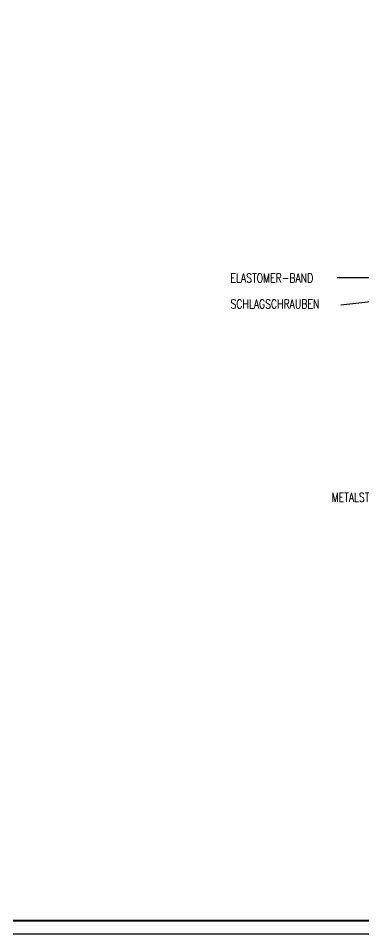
# Model space of a CAD drawing. Extents: x 0 to 21025, y 0 to 14850.
# Drawn here: x 11258 to 14590, y 0 to 8828 of the extents above; entities that cross this region are included whole.
import ezdxf

# ---------------------------------------------------------------- set-up
doc = ezdxf.new("R2010")
doc.units = 0
doc.header["$LTSCALE"] = 175
doc.layers.get('0').update_dxf_attribs({"linetype": 'CONTINUOUS'})
doc.layers.add('LEGENDE-35', color=7, linetype='CONTINUOUS')
doc.styles.get("Standard").update_dxf_attribs({"font": 'TXT.SHX', "width": 0.75})

msp = doc.modelspace()

# ---------------------------------------------------------------- linework, layer by layer
msp.add_lwpolyline([(0, 0), (21025, 0), (21025, 14850), (0, 14850)], close=True)
at = {"const_width": 17.5}
msp.add_lwpolyline([(500, 125), (20900, 125), (20900, 14725), (500, 14725)], close=True, dxfattribs=at)
at = {"layer": 'LEGENDE-35'}
for points in [[(14335, 6330), (15635, 6330), (15850, 6900)], [(14370, 6065), (15925, 6240), (16000, 6690)]]:
    msp.add_lwpolyline(points, dxfattribs=at)

# ---------------------------------------------------------------- texts
at = {"layer": 'LEGENDE-35', "width": 0.75}
for s, p in [('ELASTOMER-BAND', (13305, 6280)), ('SCHLAGSCHRAUBEN', (13305, 6030)), ('METALSTÄNDERABSTAND:  62', (14280, 4165))]:
    msp.add_text(s, height=87.5, dxfattribs=at).set_placement(p)

doc.saveas('drawing.dxf')
